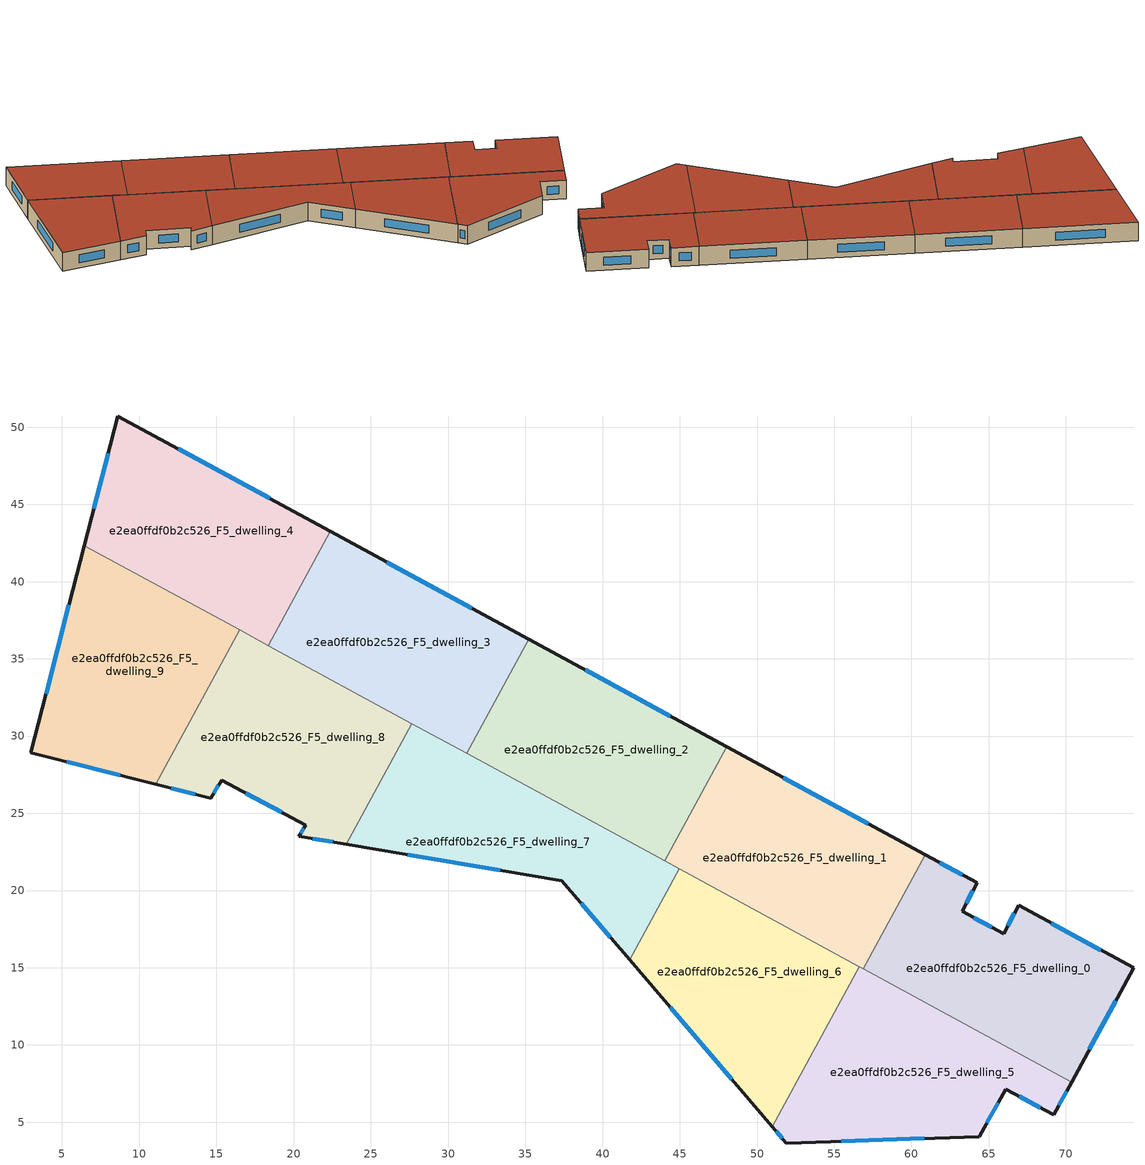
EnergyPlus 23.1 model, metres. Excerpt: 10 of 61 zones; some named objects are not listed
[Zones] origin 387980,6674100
e2ea0ffdf0b2c526_F5_dwelling_0
 floor to e2ea0ffdf0b2c526_F4_dwelling_0 (EU_floor_Construction): 74.39,14.99 70.37,7.6 56.87,14.94 60.88,22.33 64.25,20.5 63.28,18.66 65.96,17.2 66.93,19.04 z15
 wall outside (EU_wall_Construction): 70.37,7.6 74.39,14.99 66.93,19.04 65.96,17.2 63.28,18.66 64.25,20.5 60.88,22.33 z15:18
 wall to e2ea0ffdf0b2c526_F5_dwelling_1 (EU_wall_Construction): 60.88,22.33 56.87,14.94 z15:18
 wall to e2ea0ffdf0b2c526_F5_dwelling_5 (EU_wall_Construction): 56.87,14.94 70.37,7.6 z15:18
 window (EU_Window_Construction): 63.29,21.02 61.84,21.8 / 63.55,19.18 63.97,19.97 / 65.19,17.62 64.04,18.24 / 66.66,18.51 66.24,17.73 / 72.26,16.15 69.06,17.88 / 71.52,9.71 73.24,12.88 z15.86:17.14
 roof outside (EU_roof_Construction): 70.37,7.6 74.39,14.99 66.93,19.04 65.96,17.2 63.28,18.66 64.25,20.5 60.88,22.33 56.87,14.94 z18
e2ea0ffdf0b2c526_F5_dwelling_1
 floor to e2ea0ffdf0b2c526_F4_dwelling_1 (EU_floor_Construction): 60.88,22.33 56.87,14.94 44.03,21.91 48.04,29.3 z15
 wall outside (EU_wall_Construction): 60.88,22.33 48.04,29.3 z15:18
 wall to e2ea0ffdf0b2c526_F5_dwelling_2 (EU_wall_Construction): 48.04,29.3 44.03,21.91 z15:18
 wall to e2ea0ffdf0b2c526_F5_dwelling_6 (EU_wall_Construction): 44.95,21.41 56.62,15.08 z15:18
 wall to e2ea0ffdf0b2c526_F5_dwelling_5 (EU_wall_Construction): 56.62,15.07 56.87,14.94 z15:18
 wall to e2ea0ffdf0b2c526_F5_dwelling_7 (EU_wall_Construction): 44.03,21.91 44.95,21.41 z15:18
 window (EU_Window_Construction): 57.22,24.32 51.71,27.31 z15.86:17.14
 roof outside (EU_roof_Construction): 56.87,14.94 60.88,22.33 48.04,29.3 44.03,21.91 z18
e2ea0ffdf0b2c526_F5_dwelling_2
 floor to e2ea0ffdf0b2c526_F4_dwelling_2 (EU_floor_Construction): 48.04,29.3 44.03,21.91 31.19,28.89 35.21,36.27 z15
 wall outside (EU_wall_Construction): 48.04,29.3 35.21,36.27 z15:18
 wall to e2ea0ffdf0b2c526_F5_dwelling_3 (EU_wall_Construction): 35.21,36.27 31.19,28.89 z15:18
 wall to e2ea0ffdf0b2c526_F5_dwelling_7 (EU_wall_Construction): 31.19,28.89 44.03,21.91 z15:18
 window (EU_Window_Construction): 44.38,31.29 38.88,34.28 z15.86:17.14
 roof outside (EU_roof_Construction): 44.03,21.91 48.04,29.3 35.21,36.27 31.19,28.89 z18
e2ea0ffdf0b2c526_F5_dwelling_3
 floor to e2ea0ffdf0b2c526_F4_dwelling_3 (EU_floor_Construction): 35.21,36.27 31.19,28.89 18.36,35.86 22.37,43.25 z15
 wall outside (EU_wall_Construction): 35.21,36.27 22.37,43.25 z15:18
 wall to e2ea0ffdf0b2c526_F5_dwelling_4 (EU_wall_Construction): 22.37,43.25 18.36,35.86 z15:18
 wall to e2ea0ffdf0b2c526_F5_dwelling_8 (EU_wall_Construction): 18.36,35.86 27.66,30.81 z15:18
 wall to e2ea0ffdf0b2c526_F5_dwelling_7 (EU_wall_Construction): 27.66,30.81 31.19,28.89 z15:18
 window (EU_Window_Construction): 31.54,38.27 26.04,41.25 z15.86:17.14
 roof outside (EU_roof_Construction): 31.19,28.89 35.21,36.27 22.37,43.25 18.36,35.86 z18
e2ea0ffdf0b2c526_F5_dwelling_4
 floor to e2ea0ffdf0b2c526_F4_dwelling_4 (EU_floor_Construction): 22.37,43.25 18.36,35.86 6.44,42.33 8.61,50.72 z15
 wall outside (EU_wall_Construction): 22.37,43.25 8.61,50.72 6.44,42.33 z15:18
 wall to e2ea0ffdf0b2c526_F5_dwelling_9 (EU_wall_Construction): 6.44,42.33 16.5,36.87 z15:18
 wall to e2ea0ffdf0b2c526_F5_dwelling_8 (EU_wall_Construction): 16.5,36.87 18.36,35.86 z15:18
 window (EU_Window_Construction): 7.99,48.33 7.06,44.73 / 18.44,45.38 12.54,48.59 z15.86:17.14
 roof outside (EU_roof_Construction): 18.36,35.86 22.37,43.25 8.61,50.72 6.44,42.33 z18
e2ea0ffdf0b2c526_F5_dwelling_5
 floor to e2ea0ffdf0b2c526_F4_dwelling_5 (EU_floor_Construction): 70.37,7.6 69.22,5.47 66.1,7.14 64.4,4.07 51.89,3.65 50.99,4.71 56.62,15.08 z15
 wall outside (EU_wall_Construction): 50.99,4.71 51.89,3.65 64.4,4.07 66.1,7.14 69.22,5.47 70.37,7.6 z15:18
 wall to e2ea0ffdf0b2c526_F5_dwelling_6 (EU_wall_Construction): 56.62,15.08 50.99,4.71 z15:18
 window (EU_Window_Construction): 51.24,4.41 51.63,3.96 / 69.55,6.08 70.04,6.99 / 66.99,6.66 68.33,5.95 / 64.89,4.95 65.62,6.26 / 55.46,3.77 60.82,3.95 z15.86:17.14
 roof outside (EU_roof_Construction): 69.22,5.47 70.37,7.6 56.62,15.08 50.99,4.71 51.89,3.65 64.4,4.07 66.1,7.14 z18
e2ea0ffdf0b2c526_F5_dwelling_6
 floor to e2ea0ffdf0b2c526_F4_dwelling_6 (EU_floor_Construction): 56.62,15.08 50.99,4.71 41.75,15.52 44.95,21.41 z15
 wall outside (EU_wall_Construction): 41.75,15.52 50.99,4.71 z15:18
 wall to e2ea0ffdf0b2c526_F5_dwelling_7 (EU_wall_Construction): 44.95,21.41 41.75,15.52 z15:18
 window (EU_Window_Construction): 44.39,12.43 48.35,7.8 z15.86:17.14
 roof outside (EU_roof_Construction): 50.99,4.71 56.62,15.08 44.95,21.41 41.75,15.52 z18
e2ea0ffdf0b2c526_F5_dwelling_7
 floor to e2ea0ffdf0b2c526_F4_dwelling_7 (EU_floor_Construction): 44.95,21.41 41.75,15.52 37.37,20.65 23.42,23 27.66,30.81 z15
 wall outside (EU_wall_Construction): 23.42,23 37.37,20.65 41.75,15.52 z15:18
 wall to e2ea0ffdf0b2c526_F5_dwelling_8 (EU_wall_Construction): 27.66,30.81 23.42,23 z15:18
 window (EU_Window_Construction): 38.62,19.18 40.5,16.98 / 27.4,22.33 33.38,21.32 z15.86:17.14
 roof outside (EU_roof_Construction): 41.75,15.52 44.95,21.41 27.66,30.81 23.42,23 37.37,20.65 z18
e2ea0ffdf0b2c526_F5_dwelling_8
 floor to e2ea0ffdf0b2c526_F4_dwelling_8 (EU_floor_Construction): 27.66,30.81 23.42,23 20.34,23.51 20.79,24.23 15.33,27.14 14.64,25.98 11.07,26.88 16.5,36.87 z15
 wall outside (EU_wall_Construction): 11.07,26.88 14.64,25.98 15.33,27.14 20.79,24.23 20.34,23.51 23.42,23 z15:18
 wall to e2ea0ffdf0b2c526_F5_dwelling_9 (EU_wall_Construction): 16.5,36.87 11.07,26.88 z15:18
 window (EU_Window_Construction): 14.84,26.31 15.13,26.81 / 12.09,26.62 13.62,26.23 / 21.22,23.36 22.54,23.14 / 20.66,24.02 20.47,23.72 / 16.89,26.31 19.23,25.06 z15.86:17.14
 roof outside (EU_roof_Construction): 23.42,23 27.66,30.81 16.5,36.87 11.07,26.88 14.64,25.98 15.33,27.14 20.79,24.23 20.34,23.51 z18
e2ea0ffdf0b2c526_F5_dwelling_9
 floor to e2ea0ffdf0b2c526_F4_dwelling_9 (EU_floor_Construction): 16.5,36.87 11.07,26.88 2.98,28.92 6.44,42.33 z15
 wall outside (EU_wall_Construction): 6.44,42.33 2.98,28.92 11.07,26.88 z15:18
 window (EU_Window_Construction): 5.29,28.34 8.76,27.46 / 5.45,38.5 3.97,32.75 z15.86:17.14
 roof outside (EU_roof_Construction): 11.07,26.88 16.5,36.87 6.44,42.33 2.98,28.92 z18
[Building]
EU S2 Campaign: North Axis=0; Terrain=City; Solar Distribution=FullExterior
[Site:Location]
Helsinki-Vantaa.AP: Latitude=60.317; Longitude=24.963; Time Zone=2; Elevation=54.6
[SizingPeriod:WeatherFileDays]
AnnualSizingPeriod: Begin Month=1; Begin Day of Month=1; End Month=12; End Day of Month=31; Day of Week for Start Day=Monday; Use Weather File Daylight Saving Period=No; Use Weather File Rain and Snow Indicators=No
[MATERIAL]
EU_InternalMass_Material: Roughness=MediumRough; Thickness=0.1; Conductivity=1; Density=1800; Specific Heat=900; Thermal Absorptance=0.9; Solar Absorptance=0.7; Visible Absorptance=0.7
[MATERIAL:NOMASS] Roughness=MediumRough; Thermal Absorptance=0.9; Solar Absorptance=0.7; Visible Absorptance=0.7
Name | Thermal Resistance
EU_wall_NoMass | 5.91765
EU_roof_NoMass | 11.1778
EU_floor_NoMass | 6.2875
[WINDOWMATERIAL:SIMPLEGLAZINGSYSTEM]
EU_Window_SimpleGlazing: UFactor=0.994035; Solar Heat Gain Coefficient=0.7; Visible Transmittance=0.7
[CONSTRUCTION]
EU_wall_Construction: EU_wall_NoMass
EU_roof_Construction: EU_roof_NoMass
EU_floor_Construction: EU_floor_NoMass
EU_Window_Construction: EU_Window_SimpleGlazing
EU_InternalMass_Construction: EU_InternalMass_Material
[ZONE] Type=1; Multiplier=1; Ceiling Height=autocalculate; Floor Area=autocalculate; Part of Total Floor Area=Yes
Name | Volume
e2ea0ffdf0b2c526_F5_dwelling_0 | 368.466
e2ea0ffdf0b2c526_F5_dwelling_1 | 368.485
e2ea0ffdf0b2c526_F5_dwelling_2; e2ea0ffdf0b2c526_F5_dwelling_3; e2ea0ffdf0b2c526_F5_dwelling_9 | 368.464
e2ea0ffdf0b2c526_F5_dwelling_4 | 368.467
e2ea0ffdf0b2c526_F5_dwelling_5 | 368.454
e2ea0ffdf0b2c526_F5_dwelling_6 | 368.441
e2ea0ffdf0b2c526_F5_dwelling_7 | 368.453
e2ea0ffdf0b2c526_F5_dwelling_8 | 368.457
[INTERNALMASS] Construction=EU_InternalMass_Construction
Name | Zone or ZoneList | Surface Area
e2ea0ffdf0b2c526_F5_dwelling_0_EU_InternalMass | e2ea0ffdf0b2c526_F5_dwelling_0 | 122.822
e2ea0ffdf0b2c526_F5_dwelling_1_EU_InternalMass | e2ea0ffdf0b2c526_F5_dwelling_1 | 122.828
e2ea0ffdf0b2c526_F5_dwelling_2_EU_InternalMass | e2ea0ffdf0b2c526_F5_dwelling_2 | 122.821
e2ea0ffdf0b2c526_F5_dwelling_3_EU_InternalMass | e2ea0ffdf0b2c526_F5_dwelling_3 | 122.821
e2ea0ffdf0b2c526_F5_dwelling_4_EU_InternalMass | e2ea0ffdf0b2c526_F5_dwelling_4 | 122.822
e2ea0ffdf0b2c526_F5_dwelling_5_EU_InternalMass | e2ea0ffdf0b2c526_F5_dwelling_5 | 122.818
e2ea0ffdf0b2c526_F5_dwelling_6_EU_InternalMass | e2ea0ffdf0b2c526_F5_dwelling_6 | 122.814
e2ea0ffdf0b2c526_F5_dwelling_7_EU_InternalMass | e2ea0ffdf0b2c526_F5_dwelling_7 | 122.817
e2ea0ffdf0b2c526_F5_dwelling_8_EU_InternalMass | e2ea0ffdf0b2c526_F5_dwelling_8 | 122.819
e2ea0ffdf0b2c526_F5_dwelling_9_EU_InternalMass | e2ea0ffdf0b2c526_F5_dwelling_9 | 122.821
[OTHEREQUIPMENT] Fuel Type=Electricity; Design Level Calculation Method=Watts/Area; Power per Zone Floor Area=1; Fraction Latent=0; Fraction Radiant=0; Fraction Lost=0; Carbon Dioxide Generation Rate=0; EndUse Subcategory=EU_Step8_InternalGains
Name | Zone or ZoneList or Space or SpaceList | Schedule
EU_Step8_InternalGain_e2ea0ffdf0b2c526_F5_dwelling_0_f000 | e2ea0ffdf0b2c526_F5_dwelling_0 | EU_Step8_GainSchedule_e2ea0ffdf0b2c526_F5_dwelling_0_f000
EU_Step8_InternalGain_e2ea0ffdf0b2c526_F5_dwelling_1_f000 | e2ea0ffdf0b2c526_F5_dwelling_1 | EU_Step8_GainSchedule_e2ea0ffdf0b2c526_F5_dwelling_1_f000
EU_Step8_InternalGain_e2ea0ffdf0b2c526_F5_dwelling_2_f000 | e2ea0ffdf0b2c526_F5_dwelling_2 | EU_Step8_GainSchedule_e2ea0ffdf0b2c526_F5_dwelling_2_f000
EU_Step8_InternalGain_e2ea0ffdf0b2c526_F5_dwelling_3_f000 | e2ea0ffdf0b2c526_F5_dwelling_3 | EU_Step8_GainSchedule_e2ea0ffdf0b2c526_F5_dwelling_3_f000
EU_Step8_InternalGain_e2ea0ffdf0b2c526_F5_dwelling_4_f000 | e2ea0ffdf0b2c526_F5_dwelling_4 | EU_Step8_GainSchedule_e2ea0ffdf0b2c526_F5_dwelling_4_f000
EU_Step8_InternalGain_e2ea0ffdf0b2c526_F5_dwelling_5_f000 | e2ea0ffdf0b2c526_F5_dwelling_5 | EU_Step8_GainSchedule_e2ea0ffdf0b2c526_F5_dwelling_5_f000
EU_Step8_InternalGain_e2ea0ffdf0b2c526_F5_dwelling_6_f000 | e2ea0ffdf0b2c526_F5_dwelling_6 | EU_Step8_GainSchedule_e2ea0ffdf0b2c526_F5_dwelling_6_f000
EU_Step8_InternalGain_e2ea0ffdf0b2c526_F5_dwelling_7_f000 | e2ea0ffdf0b2c526_F5_dwelling_7 | EU_Step8_GainSchedule_e2ea0ffdf0b2c526_F5_dwelling_7_f000
EU_Step8_InternalGain_e2ea0ffdf0b2c526_F5_dwelling_8_f000 | e2ea0ffdf0b2c526_F5_dwelling_8 | EU_Step8_GainSchedule_e2ea0ffdf0b2c526_F5_dwelling_8_f000
EU_Step8_InternalGain_e2ea0ffdf0b2c526_F5_dwelling_9_f000 | e2ea0ffdf0b2c526_F5_dwelling_9 | EU_Step8_GainSchedule_e2ea0ffdf0b2c526_F5_dwelling_9_f000
[ZONEVENTILATION:DESIGNFLOWRATE] Schedule=EU_AlwaysOn; Design Flow Rate Calculation Method=AirChanges/Hour; Air Changes per Hour=0.596421; Ventilation Type=Natural; Fan Pressure Rise=0; Fan Total Efficiency=1; Constant Term Coefficient=1; Temperature Term Coefficient=0; Velocity Term Coefficient=0; Velocity Squared Term Coefficient=0; Minimum Indoor Temperature=-100; Maximum Indoor Temperature=100; Delta Temperature=-100; Minimum Outdoor Temperature=-100; Maximum Outdoor Temperature=100; Maximum Wind Speed=40
Name | Zone or ZoneList or Space or SpaceList
EU_ConstantAir_e2ea0ffdf0b2c526_F5_dwelling_0 | e2ea0ffdf0b2c526_F5_dwelling_0
EU_ConstantAir_e2ea0ffdf0b2c526_F5_dwelling_1 | e2ea0ffdf0b2c526_F5_dwelling_1
EU_ConstantAir_e2ea0ffdf0b2c526_F5_dwelling_2 | e2ea0ffdf0b2c526_F5_dwelling_2
EU_ConstantAir_e2ea0ffdf0b2c526_F5_dwelling_3 | e2ea0ffdf0b2c526_F5_dwelling_3
EU_ConstantAir_e2ea0ffdf0b2c526_F5_dwelling_4 | e2ea0ffdf0b2c526_F5_dwelling_4
EU_ConstantAir_e2ea0ffdf0b2c526_F5_dwelling_5 | e2ea0ffdf0b2c526_F5_dwelling_5
EU_ConstantAir_e2ea0ffdf0b2c526_F5_dwelling_6 | e2ea0ffdf0b2c526_F5_dwelling_6
EU_ConstantAir_e2ea0ffdf0b2c526_F5_dwelling_7 | e2ea0ffdf0b2c526_F5_dwelling_7
EU_ConstantAir_e2ea0ffdf0b2c526_F5_dwelling_8 | e2ea0ffdf0b2c526_F5_dwelling_8
EU_ConstantAir_e2ea0ffdf0b2c526_F5_dwelling_9 | e2ea0ffdf0b2c526_F5_dwelling_9
[HVACTEMPLATE:ZONE:IDEALLOADSAIRSYSTEM] System Availability Schedule=EU_AlwaysOn; Maximum Heating Supply Air Temperature=50; Minimum Cooling Supply Air Temperature=13; Maximum Heating Supply Air Humidity Ratio=0.0156; Minimum Cooling Supply Air Humidity Ratio=0.0077; Heating Limit=NoLimit; Cooling Limit=NoLimit; Heating Availability Schedule=EU_AlwaysOn; Cooling Availability Schedule=EU_CoolingOff; Dehumidification Control Type=ConstantSensibleHeatRatio; Cooling Sensible Heat Ratio=0.7; Dehumidification Setpoint=60; Humidification Control Type=None; Humidification Setpoint=30; Outdoor Air Method=None; Outdoor Air Flow Rate per Person=0.00944; Outdoor Air Flow Rate per Zone Floor Area=0; Outdoor Air Flow Rate per Zone=0; Demand Controlled Ventilation Type=None; Outdoor Air Economizer Type=NoEconomizer; Heat Recovery Type=None; Sensible Heat Recovery Effectiveness=0.7; Latent Heat Recovery Effectiveness=0.65
Name | Template Thermostat
e2ea0ffdf0b2c526_F5_dwelling_0 | EU_HeatOnly_e2ea0ffdf0b2c526_F5_dwelling_0
e2ea0ffdf0b2c526_F5_dwelling_1 | EU_HeatOnly_e2ea0ffdf0b2c526_F5_dwelling_1
e2ea0ffdf0b2c526_F5_dwelling_2 | EU_HeatOnly_e2ea0ffdf0b2c526_F5_dwelling_2
e2ea0ffdf0b2c526_F5_dwelling_3 | EU_HeatOnly_e2ea0ffdf0b2c526_F5_dwelling_3
e2ea0ffdf0b2c526_F5_dwelling_4 | EU_HeatOnly_e2ea0ffdf0b2c526_F5_dwelling_4
e2ea0ffdf0b2c526_F5_dwelling_5 | EU_HeatOnly_e2ea0ffdf0b2c526_F5_dwelling_5
e2ea0ffdf0b2c526_F5_dwelling_6 | EU_HeatOnly_e2ea0ffdf0b2c526_F5_dwelling_6
e2ea0ffdf0b2c526_F5_dwelling_7 | EU_HeatOnly_e2ea0ffdf0b2c526_F5_dwelling_7
e2ea0ffdf0b2c526_F5_dwelling_8 | EU_HeatOnly_e2ea0ffdf0b2c526_F5_dwelling_8
e2ea0ffdf0b2c526_F5_dwelling_9 | EU_HeatOnly_e2ea0ffdf0b2c526_F5_dwelling_9
[SIZING:ZONE] Zone Cooling Design Supply Air Temperature Input Method=SupplyAirTemperature; Zone Cooling Design Supply Air Temperature=13; Zone Heating Design Supply Air Temperature Input Method=SupplyAirTemperature; Zone Heating Design Supply Air Temperature=50; Zone Cooling Design Supply Air Humidity Ratio=0.008; Zone Heating Design Supply Air Humidity Ratio=0.008; Cooling Design Air Flow Method=DesignDay; Cooling Design Air Flow Rate=0; Cooling Minimum Air Flow per Zone Floor Area=0.000762; Cooling Minimum Air Flow=0; Cooling Minimum Air Flow Fraction=0.2; Heating Design Air Flow Method=DesignDay; Heating Design Air Flow Rate=0; Heating Maximum Air Flow per Zone Floor Area=0.002032; Heating Maximum Air Flow=0.141576; Heating Maximum Air Flow Fraction=0.3; Account for Dedicated Outdoor Air System=No; Dedicated Outdoor Air System Control Strategy=NeutralSupplyAir; Dedicated Outdoor Air Low Setpoint Temperature for Design=autosize; Dedicated Outdoor Air High Setpoint Temperature for Design=autosize; Zone Load Sizing Method=Sensible Load Only No Latent Load; Zone Latent Cooling Design Supply Air Humidity Ratio Input Method=HumidityRatioDifference; Zone Cooling Design Supply Air Humidity Ratio Difference=0.005; Zone Latent Heating Design Supply Air Humidity Ratio Input Method=HumidityRatioDifference; Zone Humidification Design Supply Air Humidity Ratio Difference=0.005
e2ea0ffdf0b2c526_F5_dwelling_0; e2ea0ffdf0b2c526_F5_dwelling_1; e2ea0ffdf0b2c526_F5_dwelling_2; e2ea0ffdf0b2c526_F5_dwelling_3; e2ea0ffdf0b2c526_F5_dwelling_4; e2ea0ffdf0b2c526_F5_dwelling_5; e2ea0ffdf0b2c526_F5_dwelling_6; e2ea0ffdf0b2c526_F5_dwelling_7; e2ea0ffdf0b2c526_F5_dwelling_8; e2ea0ffdf0b2c526_F5_dwelling_9
[SCHEDULE:CONSTANT]
Name | Hourly Value
EU_AlwaysOn | 1
EU_CoolingOff | 0
[SCHEDULE:FILE] Column Number=1; Rows to Skip at Top=0; Number of Hours of Data=8760; Column Separator=Comma; Interpolate to Timestep=No; Minutes per Item=60; Adjust Schedule for Daylight Savings=Yes
Name | File
EU_Step8_GainSchedule_e2ea0ffdf0b2c526_F5_dwelling_0_f000 | ../../schedules/e2ea0ffdf0b2c526/e2ea0ffdf0b2c526_F5_dwelling_0_f000_gain.csv
EU_Step8_GainSchedule_e2ea0ffdf0b2c526_F5_dwelling_1_f000 | ../../schedules/e2ea0ffdf0b2c526/e2ea0ffdf0b2c526_F5_dwelling_1_f000_gain.csv
EU_Step8_GainSchedule_e2ea0ffdf0b2c526_F5_dwelling_2_f000 | ../../schedules/e2ea0ffdf0b2c526/e2ea0ffdf0b2c526_F5_dwelling_2_f000_gain.csv
EU_Step8_GainSchedule_e2ea0ffdf0b2c526_F5_dwelling_3_f000 | ../../schedules/e2ea0ffdf0b2c526/e2ea0ffdf0b2c526_F5_dwelling_3_f000_gain.csv
EU_Step8_GainSchedule_e2ea0ffdf0b2c526_F5_dwelling_4_f000 | ../../schedules/e2ea0ffdf0b2c526/e2ea0ffdf0b2c526_F5_dwelling_4_f000_gain.csv
EU_Step8_GainSchedule_e2ea0ffdf0b2c526_F5_dwelling_5_f000 | ../../schedules/e2ea0ffdf0b2c526/e2ea0ffdf0b2c526_F5_dwelling_5_f000_gain.csv
EU_Step8_GainSchedule_e2ea0ffdf0b2c526_F5_dwelling_6_f000 | ../../schedules/e2ea0ffdf0b2c526/e2ea0ffdf0b2c526_F5_dwelling_6_f000_gain.csv
EU_Step8_GainSchedule_e2ea0ffdf0b2c526_F5_dwelling_7_f000 | ../../schedules/e2ea0ffdf0b2c526/e2ea0ffdf0b2c526_F5_dwelling_7_f000_gain.csv
EU_Step8_GainSchedule_e2ea0ffdf0b2c526_F5_dwelling_8_f000 | ../../schedules/e2ea0ffdf0b2c526/e2ea0ffdf0b2c526_F5_dwelling_8_f000_gain.csv
EU_Step8_GainSchedule_e2ea0ffdf0b2c526_F5_dwelling_9_f000 | ../../schedules/e2ea0ffdf0b2c526/e2ea0ffdf0b2c526_F5_dwelling_9_f000_gain.csv
